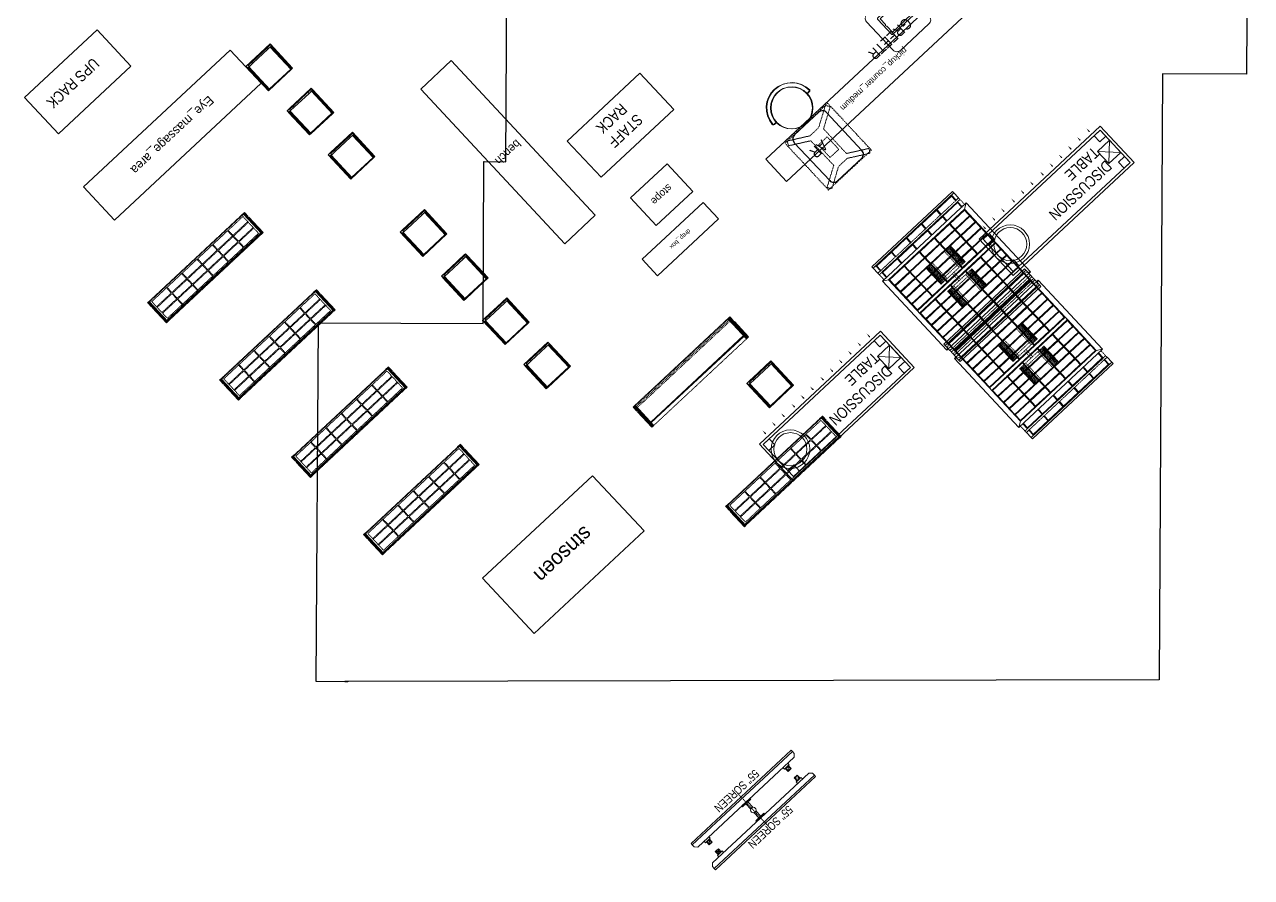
# Model space of a CAD drawing. Header units: metres. Extents: x 3599 to 15991, y -2456 to 14623.
# Drawn here: x 4229 to 15352, y -2456 to 5271 of the extents above; entities that cross this region are included whole.
import ezdxf
from ezdxf.enums import TextEntityAlignment as Align

# ---------------------------------------------------------------- set-up
doc = ezdxf.new("R2010")
doc.units = ezdxf.units.M
for name, pattern in [('a_p6_plan_L18$0$HIDDEN', [0.375, 0.25, -0.125]), ('ACAD_ISO03W100', [30, 12, -18]), ('DASHDOT2', [0.5, 0.25, -0.125, 0, -0.125]), ('DOT', [0.25, 0, -0.25]), ('HIDDEN2', [0.1875, 0.125, -0.0625])]:
    doc.linetypes.add(name, pattern=pattern)
for name, color, linetype in [('FixtureLabels', 2, 'Continuous'), ('Fixtures', 3, 'Continuous'), ('FloorPlan', 1, 'Continuous')]:
    doc.layers.add(name, color=color, linetype=linetype)
for name, color, linetype, lineweight in [('I-LK DIM', 252, 'Continuous', 5), ('I-LK EQPMT', 3, 'Continuous', 18), ('I-LK FF&E', 1, 'Continuous', 9), ('I-LK IT', 3, 'Continuous', 18), ('I-LK TEXT', 31, 'Continuous', 5), ('LN-ELEVATION-1', 81, 'Continuous', 13), ('LN-ELEVATION-2', 103, 'Continuous', 20), ('LN-ELEVATION-3', 125, 'a_p6_plan_L18$0$HIDDEN', 18), ('LN-ELEVATION-4', 145, 'Continuous', 13), ('LN-ELEVATION-5', 167, 'Continuous', 5), ('LN-HATCH', 251, 'Continuous', 0)]:
    doc.layers.add(name, color=color, linetype=linetype, lineweight=lineweight)
doc.styles.add('LK TXT', font='Arial Narrow.ttf')
pattern_1 = [(45, (7858054.0837, 3504049.203), (-4.4901280605, 4.4901280605), [])]

# ---------------------------------------------------------------- blocks, each defined once
blk = doc.blocks.new('UPS_RACK_1')
at = {"layer": 'I-LK FF&E'}
blk.add_lwpolyline([(900, 450), (0, 450), (0, 0), (900, 0)], close=True, dxfattribs=at)
at = {"layer": 'I-LK TEXT', "color": 0, "linetype": 'Continuous', "ltscale": 3, "insert": (-60, 254), "char_height": 100, "attachment_point": 1, "style": 'LK TXT'}
blk.add_mtext_dynamic_manual_height_columns('\\pxqc;UPS RACK', width=1099.49, gutter_width=1, heights=[0], dxfattribs=at)
blk = doc.blocks.new('greetr 450')
at = {"layer": 'LN-ELEVATION-1', "linetype": 'ByBlock', "lineweight": -2}
for p, q in [((481, 340), (461, 340)), ((481, 225), (461, 225)), ((481, 110), (461, 110))]:
    blk.add_line(p, q, dxfattribs=at)
at = {"layer": 'LN-ELEVATION-1'}
for points in [[(356, 98), (356, 352, 0.414214), (346, 362), (164, 362, 0.414214), (154, 352), (154, 98, 0.414214), (164, 88), (346, 88, 0.414214)], [(264, 343), (336, 343), (336, 108), (172, 108), (172, 343), (245, 343, 0.327538), (247, 344, -0.733799), (262, 344, 0.327538)]]:
    blk.add_lwpolyline(points, format="xyb", close=True, dxfattribs=at)
at = {"layer": 'LN-ELEVATION-1', "linetype": 'ByBlock', "lineweight": -2}
for points in [[(481, 346), (481, 333), (521, 340)], [(481, 232), (481, 218), (521, 225)], [(481, 117), (481, 104), (521, 110)]]:
    blk.add_solid(points, dxfattribs=at)
at = {"layer": 'LN-ELEVATION-2'}
blk.add_lwpolyline([(50, 0), (400, 0, 0.414214), (450, 50), (450, 400, 0.414214), (400, 450), (50, 450, 0.414214), (0, 400), (0, 50, 0.414214)], format="xyb", close=True, dxfattribs=at)
blk = doc.blocks.new('QMS_DESK_1')
at = {"layer": 'I-LK FF&E', "rotation": 270}
blk.add_blockref('GREETR 450', (0, 521), dxfattribs=at)
at = {"layer": 'I-LK TEXT', "color": 0, "linetype": 'Continuous', "ltscale": 3, "insert": (222, 431), "char_height": 100, "attachment_point": 1, "style": 'LK TXT'}
blk.add_mtext_dynamic_manual_height_columns('\\pxqc;GREETR', width=353.06, gutter_width=0.5, heights=[0], dxfattribs=at)
blk = doc.blocks.new('ar table')
at = {"layer": 'LN-ELEVATION-2', "linetype": 'DOT', "lineweight": 25, "transparency": 33554493}
blk.add_lwpolyline([(0, 13), (530, 13), (530, 593), (0, 593)], close=True, dxfattribs=at)
at = {"layer": 'LN-ELEVATION-2', "lineweight": 25}
blk.add_lwpolyline([(465, 68), (465, 538, 0.414214), (415, 588), (115, 588, 0.414214), (65, 538), (65, 68, 0.414214), (115, 18), (415, 18, 0.414214)], format="xyb", close=True, dxfattribs=at)
at = {"layer": 'LN-ELEVATION-4', "linetype": 'HIDDEN2', "ltscale": 0.25, "transparency": 33554664}
for points in [[(186, 449), (6, 554), (28, 593), (211, 487)], [(344, 449), (524, 554), (502, 593), (319, 487)], [(186, 144), (186, 449)], [(211, 487), (319, 487)], [(344, 449), (344, 144)], [(186, 144), (6, 39), (28, 0), (211, 107)], [(344, 144), (524, 39), (502, 0), (319, 107)], [(319, 107), (211, 107)]]:
    blk.add_lwpolyline(points, dxfattribs=at)
blk.add_lwpolyline([(211, 374), (319, 374), (319, 219), (211, 219)], close=True, dxfattribs=at)
blk = doc.blocks.new('clinic doctor stool')
at = {"layer": 'I-LK FF&E', "color": 1, "ltscale": 100}
blk.add_lwpolyline([(228, 38), (228, 9, -0.426474), (218, 0, -0.959166), (218, 456, -0.426474), (228, 446), (228, 418)], format="xyb", dxfattribs=at)
blk.add_circle((228, 228), 190, dxfattribs=at)
blk = doc.blocks.new('doctors stool')
at = {"ltscale": 100}
blk.add_lwpolyline([(228, 38), (228, 9, -0.426474), (218, 0, -0.959166), (218, 456, -0.426474), (228, 446), (228, 418)], format="xyb", dxfattribs=at)
blk.add_circle((228, 228), 190, dxfattribs=at)
blk = doc.blocks.new('AR_1')
at = {"layer": 'I-LK EQPMT'}
for name, p, rotation in [('AR TABLE', (530, 1014), 180), ('CLINIC DOCTOR STOOL', (498, 0), 90)]:
    blk.add_blockref(name, p, dxfattribs=dict(at, rotation=rotation))
at = {"layer": 'I-LK FF&E', "rotation": 90}
blk.add_blockref('DOCTORS STOOL', (493, 3), dxfattribs=at)
at = {"layer": 'I-LK TEXT', "color": 0, "linetype": 'Continuous', "ltscale": 3, "insert": (263, 720), "char_height": 100, "attachment_point": 1, "style": 'LK TXT'}
blk.add_mtext_dynamic_manual_height_columns('AR', width=237.44, gutter_width=12.5, heights=[0], dxfattribs=at)
blk = doc.blocks.new('STAFF_RACK_1')
at = {"layer": 'I-LK FF&E'}
blk.add_lwpolyline([(900, 468), (0, 468), (0, 18), (900, 18)], close=True, dxfattribs=at)
at = {"layer": 'I-LK TEXT', "color": 0, "linetype": 'Continuous', "ltscale": 3, "insert": (-98, 361), "char_height": 100, "attachment_point": 1, "style": 'LK TXT'}
blk.add_mtext_dynamic_manual_height_columns('\\pxqc;STAFF\\P RACK', width=1099.49, gutter_width=1, heights=[0], dxfattribs=at)
blk = doc.blocks.new('12mm vc plan')
at = {"layer": 'LN-HATCH', "ltscale": 0.5}
h = blk.add_hatch(dxfattribs=at)
h.set_pattern_fill('ANSI31', color=256, scale=2)
h.set_pattern_definition([(45, (3760859.753, 1795248.936), (-4.490128061, 4.490128061), [])])
h.paths.add_polyline_path([(-1200, 250), (-1200, 60), (-1194, 60), (-1194, 50), (-1200, 50), (-1200, 6), (-1182, 6), (-1182, 250)])
h = blk.add_hatch(dxfattribs=at)
h.set_pattern_fill('ANSI31', color=256, scale=2)
h.set_pattern_definition(pattern_1)
h.paths.add_polyline_path([(0, 250), (0, 60), (-6, 60), (-6, 50), (0, 50), (0, 6), (-18, 6), (-18, 250)])
h = blk.add_hatch(dxfattribs=at)
h.set_pattern_fill('ANSI31', color=256, scale=2)
h.set_pattern_definition([(45, (7858047.0837, 3504049.203), (-4.4901280605, 4.4901280605), [])])
h.paths.add_polyline_path([(-1165, 6), (-1165, 0), (-1200, 0), (-1200, 6)])
h = blk.add_hatch(dxfattribs=at)
h.set_pattern_fill('ANSI31', color=256, scale=2)
h.set_pattern_definition(pattern_1)
h.paths.add_polyline_path([(-28, 6), (-28, 0), (0, 0), (0, 6)])
at = {"layer": 'LN-ELEVATION-1', "ltscale": 0.5}
for points in [[(-1200, 250), (-1200, 60), (-1194, 60), (-1194, 50), (-1200, 50), (-1200, 6), (-1182, 6), (-1182, 250)], [(-18, 238), (-1182, 238), (-1182, 244), (-18, 244)], [(0, 250), (0, 60), (-6, 60), (-6, 50), (0, 50), (0, 6), (-18, 6), (-18, 250)], [(-1165, 6), (-1165, 0), (-1200, 0), (-1200, 6)], [(-35, 6), (-35, 0), (0, 0), (0, 6)]]:
    blk.add_lwpolyline(points, close=True, dxfattribs=at)
at = {"layer": 'LN-ELEVATION-3', "ltscale": 0.5}
for p, q in [((-1182, 250), (-18, 250)), ((-1165, 6), (-35, 6)), ((-35, 0), (-1165, 0))]:
    blk.add_line(p, q, dxfattribs=at)
for points in [[(-1165, 226), (-35, 226), (-35, 18), (-1165, 18)], [(-1165, 226), (-983, 226), (-983, 162), (-1165, 162)], [(-975, 226), (-794, 226), (-794, 162), (-975, 162)], [(-786, 226), (-604, 226), (-604, 162), (-786, 162)], [(-596, 226), (-414, 226), (-414, 162), (-596, 162)], [(-406, 226), (-225, 226), (-225, 162), (-406, 162)], [(-217, 226), (-35, 226), (-35, 162), (-217, 162)], [(-1165, 90), (-983, 90), (-983, 154), (-1165, 154)], [(-975, 154), (-794, 154), (-794, 90), (-975, 90)], [(-786, 154), (-604, 154), (-604, 90), (-786, 90)], [(-596, 154), (-414, 154), (-414, 90), (-596, 90)], [(-406, 154), (-225, 154), (-225, 90), (-406, 90)], [(-217, 154), (-35, 154), (-35, 90), (-217, 90)], [(-1165, 82), (-983, 82), (-983, 18), (-1165, 18)], [(-975, 82), (-794, 82), (-794, 18), (-975, 18)], [(-786, 82), (-604, 82), (-604, 18), (-786, 18)], [(-596, 82), (-414, 82), (-414, 18), (-596, 18)], [(-406, 82), (-225, 82), (-225, 18), (-406, 18)], [(-217, 82), (-35, 82), (-35, 18), (-217, 18)]]:
    blk.add_lwpolyline(points, close=True, dxfattribs=at)
blk = doc.blocks.new('VC_FIXTURE_LARGE_5')
at = {"layer": 'I-LK FF&E', "xscale": -1}
blk.add_blockref('12MM VC PLAN', (0, 0), dxfattribs=at)
blk = doc.blocks.new('VC_FIXTURE_LARGE_6')
at = {"layer": 'I-LK FF&E', "xscale": -1}
blk.add_blockref('12MM VC PLAN', (0, 0), dxfattribs=at)
blk = doc.blocks.new('VC_FIXTURE_LARGE_7')
at = {"layer": 'I-LK FF&E', "xscale": -1}
blk.add_blockref('12MM VC PLAN', (0, 0), dxfattribs=at)
blk = doc.blocks.new('VC_FIXTURE_LARGE_8')
at = {"layer": 'I-LK FF&E', "xscale": -1}
blk.add_blockref('12MM VC PLAN', (0, 0), dxfattribs=at)
blk = doc.blocks.new('mirror unit see thru')
at = {"layer": 'LN-HATCH', "ltscale": 0.5}
h = blk.add_hatch(dxfattribs=at)
h.set_pattern_fill('ANSI31', color=256, scale=2)
h.set_pattern_definition([(45, (4060070.797, 1708569.446), (-4.4901280605, 4.4901280605), [])])
h.paths.add_polyline_path([(-150, 0), (-132, 0), (-132, -279), (-150, -279)])
h.paths.add_polyline_path([(-132, -6), (132, -6), (132, 0), (-132, 0)])
h.paths.add_polyline_path([(150, 0), (132, 0), (132, -279), (150, -279)])
at = {"layer": 'Defpoints'}
blk.add_lwpolyline([(150, -300), (-150, -300), (-150, 0), (150, 0)], close=True, dxfattribs=at)
at = {"layer": 'LN-ELEVATION-1'}
for points in [[(-150, 0), (-132, 0), (-132, -279), (-150, -279)], [(-132, -6), (132, -6), (132, 0), (-132, 0)], [(150, 0), (132, 0), (132, -279), (150, -279)], [(-103, -293), (-103, -279), (-148, -279), (-148, -300), (-139, -300), (-139, -298.5), (-146.5, -298.5), (-146.5, -293)], [(80, -293), (80, -279), (125, -279), (125, -300), (116, -300), (116, -298.5), (123.5, -298.5), (123.5, -293)], [(142, -300), (142, -298.5), (146.5, -298.5), (146.5, -280.5), (125, -280.5), (125, -279), (148, -279), (148, -300)]]:
    blk.add_lwpolyline(points, close=True, dxfattribs=at)
at = {"layer": 'LN-ELEVATION-2', "color": 4, "lineweight": 0}
blk.add_lwpolyline([(-146.5, -293), (123.5, -293), (123.5, -298.5), (-146.5, -298.5)], close=True, dxfattribs=at)
at = {"layer": 'LN-ELEVATION-2'}
blk.add_lwpolyline([(-103, -293), (80, -293), (80, -279), (-103, -279)], close=True, dxfattribs=at)
at = {"layer": 'LN-ELEVATION-4', "ltscale": 0.5}
blk.add_line((116, -300), (-139, -300), dxfattribs=at)
blk = doc.blocks.new('MIRROR_9')
at = {"layer": 'I-LK FF&E'}
blk.add_blockref('MIRROR UNIT SEE THRU', (150, 300), dxfattribs=at)
blk = doc.blocks.new('MIRROR_10')
at = {"layer": 'I-LK FF&E'}
blk.add_blockref('MIRROR UNIT SEE THRU', (150, 300), dxfattribs=at)
blk = doc.blocks.new('MIRROR_11')
at = {"layer": 'I-LK FF&E'}
blk.add_blockref('MIRROR UNIT SEE THRU', (150, 300), dxfattribs=at)
blk = doc.blocks.new('MIRROR_12')
at = {"layer": 'I-LK FF&E'}
blk.add_blockref('MIRROR UNIT SEE THRU', (150, 300), dxfattribs=at)
blk = doc.blocks.new('MIRROR_13')
at = {"layer": 'I-LK FF&E'}
blk.add_blockref('MIRROR UNIT SEE THRU', (150, 300), dxfattribs=at)
blk = doc.blocks.new('MIRROR_14')
at = {"layer": 'I-LK FF&E'}
blk.add_blockref('MIRROR UNIT SEE THRU', (150, 300), dxfattribs=at)
blk = doc.blocks.new('MIRROR_15')
at = {"layer": 'I-LK FF&E'}
blk.add_blockref('MIRROR UNIT SEE THRU', (150, 300), dxfattribs=at)
blk = doc.blocks.new('d-table-1500')
at = {"layer": 'LN-ELEVATION-1', "linetype": 'ByBlock', "lineweight": -2}
for p, q in [((-1395, -480), (-1395, -479)), ((-1280, -480), (-1280, -479)), ((-1165, -480), (-1165, -479)), ((-1050, -480), (-1050, -479)), ((-936, -480), (-936, -479)), ((-821, -480), (-821, -479)), ((-693, -480), (-693, -479)), ((-578, -480), (-578, -479)), ((-463, -480), (-463, -479)), ((-335, -480), (-335, -479)), ((-221, -480), (-221, -479)), ((-106, -480), (-106, -479))]:
    blk.add_line(p, q, dxfattribs=at)
for points in [[(0, 0), (-1500, 0), (-1500, -450), (0, -450)], [(-25, -25), (-1475, -25), (-1475, -425), (-25, -425)]]:
    blk.add_lwpolyline(points, close=True, dxfattribs=at)
for radius in [175, 150]:
    blk.add_circle((-175, -225), radius, dxfattribs=at)
for points in [[(-1388, -480), (-1401, -480), (-1395, -520)], [(-1273, -480), (-1286, -480), (-1280, -520)], [(-1158, -480), (-1172, -480), (-1165, -520)], [(-1044, -480), (-1057, -480), (-1050, -520)], [(-929, -480), (-942, -480), (-936, -520)], [(-814, -480), (-828, -480), (-821, -520)], [(-686, -480), (-700, -480), (-693, -520)], [(-571, -480), (-585, -480), (-578, -520)], [(-457, -480), (-470, -480), (-463, -520)], [(-329, -480), (-342, -480), (-335, -520)], [(-214, -480), (-227, -480), (-221, -520)], [(-99, -480), (-113, -480), (-106, -520)]]:
    blk.add_solid(points, dxfattribs=at)
at = {"layer": 'LN-ELEVATION-5', "linetype": 'ByBlock', "lineweight": -2}
for p, q in [((-1325, -300), (-1475, -150)), ((-1475, -300), (-1325, -150))]:
    blk.add_line(p, q, dxfattribs=at)
for points in [[(-1400, -25), (-1475, -25), (-1475, -100), (-1400, -100)], [(-100, -25), (-25, -25), (-25, -100), (-100, -100)], [(-1325, -300), (-1475, -300), (-1475, -150), (-1325, -150)], [(-1400, -425), (-1475, -425), (-1475, -350), (-1400, -350)], [(-100, -425), (-25, -425), (-25, -350), (-100, -350)]]:
    blk.add_lwpolyline(points, close=True, dxfattribs=at)
blk = doc.blocks.new('DISCUSSION_TABLE_LARGE_1')
at = {"layer": 'I-LK FF&E'}
blk.add_blockref('D-TABLE-1500', (1500, 520), dxfattribs=at)
at = {"layer": 'I-LK TEXT', "color": 0, "linetype": 'Continuous', "ltscale": 3, "insert": (563, 290), "char_height": 100, "width": 783.96, "attachment_point": 5, "style": 'LK TXT'}
blk.add_mtext('\\pxql;DISCUSSION TABLE', dxfattribs=at)
blk = doc.blocks.new('euro mirror')
at = {"layer": 'LN-ELEVATION-4', "linetype": 'ACAD_ISO03W100', "ltscale": 0.1}
blk.add_lwpolyline([(0, 47), (0, -41), (-20, -41), (-20, 47)], close=True, dxfattribs=at)
at = {"layer": 'LN-ELEVATION-5', "linetype": 'ACAD_ISO03W100', "ltscale": 0.1}
for p, q in [((-160, 247), (-160, 47)), ((-160, 247), (-160, 47)), ((-159, 247), (-159, 47)), ((-159, 247), (-159, 47)), ((-158, 247), (-158, 47)), ((-158, 247), (-158, 47)), ((-157, 247), (-157, 47)), ((-156, 247), (-156, 47)), ((-154, 247), (-154, 47)), ((-151, 247), (-151, 47)), ((-146, 247), (-146, 47)), ((-141, 247), (-141, 47)), ((-135, 247), (-135, 47)), ((-128, 247), (-128, 47)), ((-120, 247), (-120, 47)), ((-111, 247), (-111, 47)), ((-102, 247), (-102, 47)), ((-85, 247), (-85, 47)), ((65, 247), (65, 47)), ((82, 247), (82, 47)), ((91, 247), (91, 47)), ((100, 247), (100, 47)), ((108, 247), (108, 47)), ((115, 247), (115, 47)), ((121, 247), (121, 47)), ((126, 247), (126, 47)), ((131, 247), (131, 47)), ((134, 247), (134, 47)), ((136, 247), (136, 47)), ((137, 247), (137, 47)), ((138, 247), (138, 47)), ((138, 247), (138, 47)), ((139, 247), (139, 47)), ((139, 247), (139, 47)), ((140, 247), (140, 47)), ((140, 247), (140, 47)), ((-160, -41), (-160, -241)), ((-160, -41), (-160, -241)), ((-159, -41), (-159, -241)), ((-159, -41), (-159, -241)), ((-158, -41), (-158, -241)), ((-158, -41), (-158, -241)), ((-157, -41), (-157, -241)), ((-156, -41), (-156, -241)), ((-154, -41), (-154, -241)), ((-151, -41), (-151, -241)), ((-146, -41), (-146, -241)), ((-141, -41), (-141, -241)), ((-135, -41), (-135, -241)), ((-128, -41), (-128, -241)), ((-120, -41), (-120, -241)), ((-111, -41), (-111, -241)), ((-102, -41), (-102, -241)), ((-85, -41), (-85, -241)), ((65, -41), (65, -241)), ((82, -41), (82, -241)), ((91, -41), (91, -241)), ((100, -41), (100, -241)), ((108, -41), (108, -241)), ((115, -41), (115, -241)), ((121, -41), (121, -241)), ((126, -41), (126, -241)), ((131, -41), (131, -241)), ((134, -41), (134, -241)), ((136, -41), (136, -241)), ((137, -41), (137, -241)), ((138, -41), (138, -241)), ((138, -41), (138, -241)), ((139, -41), (139, -241)), ((139, -41), (139, -241)), ((140, -41), (140, -241)), ((140, -41), (140, -241))]:
    blk.add_line(p, q, dxfattribs=at)
for points in [[(140, 73), (140, 247), (-160, 247), (-160, 73)], [(140, -67), (140, -241), (-160, -241), (-160, -67)]]:
    blk.add_lwpolyline(points, dxfattribs=at)
for points in [[(140, 73), (140, 47), (-160, 47), (-160, 73)], [(140, -41), (140, -67), (-160, -67), (-160, -41)]]:
    blk.add_lwpolyline(points, close=True, dxfattribs=at)
blk = doc.blocks.new('eurocenter 1040')
at = {"layer": 'LN-ELEVATION-1'}
for points in [[(-470, -327), (470, -327), (470, 468), (-470, 468)], [(-470, 85), (470, 85), (470, 468), (-470, 468)], [(-283, 85), (-277, 85), (-277, 468), (-283, 468)], [(-96, 85), (-90, 85), (-90, 468), (-96, 468)], [(90, 85), (96, 85), (96, 468), (90, 468)], [(277, 85), (283, 85), (283, 468), (277, 468)], [(-470, 387), (-283, 387), (-283, 393), (-470, 393)], [(-277, 387), (-96, 387), (-96, 393), (-277, 393)], [(-90, 387), (90, 387), (90, 393), (-90, 393)], [(96, 387), (277, 387), (277, 393), (96, 393)], [(283, 387), (470, 387), (470, 393), (283, 393)], [(-470, 311), (-283, 311), (-283, 317), (-470, 317)], [(-470, 236), (-283, 236), (-283, 242), (-470, 242)], [(-277, 311), (-96, 311), (-96, 317), (-277, 317)], [(-277, 236), (-96, 236), (-96, 242), (-277, 242)], [(-90, 311), (90, 311), (90, 317), (-90, 317)], [(-90, 236), (90, 236), (90, 242), (-90, 242)], [(96, 311), (277, 311), (277, 317), (96, 317)], [(96, 236), (277, 236), (277, 242), (96, 242)], [(283, 311), (470, 311), (470, 317), (283, 317)], [(283, 236), (470, 236), (470, 242), (283, 242)], [(-470, 160), (-283, 160), (-283, 166), (-470, 166)], [(-277, 160), (-96, 160), (-96, 166), (-277, 166)], [(-90, 160), (90, 160), (90, 166), (-90, 166)], [(96, 160), (277, 160), (277, 166), (96, 166)], [(283, 160), (470, 160), (470, 166), (283, 166)], [(-470, 85), (470, 85), (470, 55), (-470, 55)], [(-470, 55), (470, 55), (470, -327), (-470, -327)], [(-283, 55), (-277, 55), (-277, -327), (-283, -327)], [(-96, 55), (-90, 55), (-90, -327), (-96, -327)], [(90, 55), (96, 55), (96, -327), (90, -327)], [(277, 55), (283, 55), (283, -327), (277, -327)], [(-470, -20), (-283, -20), (-283, -26), (-470, -26)], [(-470, -96), (-283, -96), (-283, -102), (-470, -102)], [(-277, -20), (-96, -20), (-96, -26), (-277, -26)], [(-277, -96), (-96, -96), (-96, -102), (-277, -102)], [(-90, -20), (90, -20), (90, -26), (-90, -26)], [(-90, -96), (90, -96), (90, -102), (-90, -102)], [(96, -20), (277, -20), (277, -26), (96, -26)], [(96, -96), (277, -96), (277, -102), (96, -102)], [(283, -20), (470, -20), (470, -26), (283, -26)], [(283, -96), (470, -96), (470, -102), (283, -102)], [(-470, -171), (-283, -171), (-283, -177), (-470, -177)], [(-277, -171), (-96, -171), (-96, -177), (-277, -177)], [(-90, -171), (90, -171), (90, -177), (-90, -177)], [(96, -171), (277, -171), (277, -177), (96, -177)], [(283, -171), (470, -171), (470, -177), (283, -177)], [(-470, -246), (-283, -246), (-283, -252), (-470, -252)], [(-277, -246), (-96, -246), (-96, -252), (-277, -252)], [(-90, -246), (90, -246), (90, -252), (-90, -252)], [(96, -246), (277, -246), (277, -252), (96, -252)], [(283, -246), (470, -246), (470, -252), (283, -252)]]:
    blk.add_lwpolyline(points, close=True, dxfattribs=at)
for points in [[(-283, 462), (-464, 462), (-464, 317)], [(-96, 462), (-277, 462)], [(90, 462), (-90, 462)], [(277, 462), (96, 462)], [(464, 317), (464, 462), (283, 462)], [(-464, 311), (-464, 242)], [(-464, 236), (-464, 166)], [(464, 242), (464, 311)], [(464, 166), (464, 236)], [(-464, 160), (-464, 91), (-283, 91)], [(283, 91), (464, 91), (464, 160)], [(-464, -20), (-464, 49), (-283, 49)], [(-277, 91), (-96, 91)], [(-277, 49), (-96, 49)], [(-90, 91), (90, 91)], [(-90, 49), (90, 49)], [(96, 91), (277, 91)], [(96, 49), (277, 49)], [(283, 49), (464, 49), (464, -20)], [(-464, -96), (-464, -26)], [(-464, -171), (-464, -102)], [(464, -26), (464, -96)], [(464, -102), (464, -171)], [(-283, -321), (-464, -321), (-464, -177)], [(464, -177), (464, -321), (283, -321)], [(-96, -321), (-277, -321)], [(90, -321), (-90, -321)], [(277, -321), (96, -321)]]:
    blk.add_lwpolyline(points, dxfattribs=at)
at = {"layer": 'LN-ELEVATION-2'}
blk.add_lwpolyline([(-520, -357), (520, -357), (520, 498), (-520, 498)], close=True, dxfattribs=at)
for points in [[(-470, 468), (-520, 498)], [(470, 468), (520, 498)], [(-470, -327), (-520, -357)], [(470, -327), (520, -357)]]:
    blk.add_lwpolyline(points, dxfattribs=at)
at = {"layer": 'LN-ELEVATION-3'}
for points in [[(-500, 560), (500, 560), (500, 578), (-500, 578)], [(-500, 498), (-470, 498), (-470, 560), (-500, 560)], [(470, 498), (500, 498), (500, 560), (470, 560)], [(-500, -357), (-470, -357), (-470, -419), (-500, -419)], [(-500, -419), (500, -419), (500, -437), (-500, -437)], [(470, -357), (500, -357), (500, -419), (470, -419)]]:
    blk.add_lwpolyline(points, close=True, dxfattribs=at)
at = {"layer": 'LN-ELEVATION-4'}
for points in [[(-500, 640), (500, 640), (500, 658), (-500, 658)], [(-500, 578), (-470, 578), (-470, 640), (-500, 640)], [(-470, 498), (-464, 498), (-464, 560), (-470, 560)], [(-464, 554), (-283, 554), (-283, 560), (-464, 560)], [(-283, 498), (-277, 498), (-277, 560), (-283, 560)], [(-277, 554), (-96, 554), (-96, 560), (-277, 560)], [(-96, 498), (-90, 498), (-90, 560), (-96, 560)], [(-90, 554), (90, 554), (90, 560), (-90, 560)], [(90, 498), (96, 498), (96, 560), (90, 560)], [(96, 554), (277, 554), (277, 560), (96, 560)], [(277, 498), (283, 498), (283, 560), (277, 560)], [(283, 554), (464, 554), (464, 560), (283, 560)], [(464, 498), (470, 498), (470, 560), (464, 560)], [(470, 578), (500, 578), (500, 640), (470, 640)], [(-500, -437), (-470, -437), (-470, -499), (-500, -499)], [(-470, -357), (-464, -357), (-464, -419), (-470, -419)], [(-464, -413), (-283, -413), (-283, -419), (-464, -419)], [(-283, -357), (-277, -357), (-277, -419), (-283, -419)], [(-277, -413), (-96, -413), (-96, -419), (-277, -419)], [(-96, -357), (-90, -357), (-90, -419), (-96, -419)], [(-90, -413), (90, -413), (90, -419), (-90, -419)], [(90, -357), (96, -357), (96, -419), (90, -419)], [(96, -413), (277, -413), (277, -419), (96, -419)], [(277, -357), (283, -357), (283, -419), (277, -419)], [(283, -413), (464, -413), (464, -419), (283, -419)], [(464, -357), (470, -357), (470, -419), (464, -419)], [(470, -437), (500, -437), (500, -499), (470, -499)], [(-500, -499), (500, -499), (500, -517), (-500, -517)]]:
    blk.add_lwpolyline(points, close=True, dxfattribs=at)
at = {"layer": 'LN-ELEVATION-5'}
for points in [[(-470, 578), (-464, 578), (-464, 640), (-470, 640)], [(-464, 634), (-283, 634), (-283, 640), (-464, 640)], [(-283, 578), (-277, 578), (-277, 640), (-283, 640)], [(-277, 634), (-96, 634), (-96, 640), (-277, 640)], [(-96, 578), (-90, 578), (-90, 640), (-96, 640)], [(-90, 634), (90, 634), (90, 640), (-90, 640)], [(90, 578), (96, 578), (96, 640), (90, 640)], [(96, 634), (277, 634), (277, 640), (96, 640)], [(277, 578), (283, 578), (283, 640), (277, 640)], [(283, 634), (464, 634), (464, 640), (283, 640)], [(464, 578), (470, 578), (470, 640), (464, 640)], [(-470, -437), (-464, -437), (-464, -499), (-470, -499)], [(-283, -437), (-277, -437), (-277, -499), (-283, -499)], [(-96, -437), (-90, -437), (-90, -499), (-96, -499)], [(90, -437), (96, -437), (96, -499), (90, -499)], [(277, -437), (283, -437), (283, -499), (277, -499)], [(464, -437), (470, -437), (470, -499), (464, -499)], [(-464, -493), (-283, -493), (-283, -499), (-464, -499)], [(-277, -493), (-96, -493), (-96, -499), (-277, -499)], [(-90, -493), (90, -493), (90, -499), (-90, -499)], [(96, -493), (277, -493), (277, -499), (96, -499)], [(283, -493), (464, -493), (464, -499), (283, -499)]]:
    blk.add_lwpolyline(points, close=True, dxfattribs=at)
at = {"layer": 'I-LK DIM'}
blk.add_blockref('EURO MIRROR', (10, 67), dxfattribs=at)
blk = doc.blocks.new('EURO_CENTRE_1')
at = {"layer": 'I-LK FF&E'}
blk.add_blockref('EUROCENTER 1040', (520, 517), dxfattribs=at)
blk = doc.blocks.new('EURO_CENTRE_2')
at = {"layer": 'I-LK FF&E'}
blk.add_blockref('EUROCENTER 1040', (520, 517), dxfattribs=at)
blk = doc.blocks.new('DISCUSSION_TABLE_LARGE_2')
at = {"layer": 'I-LK FF&E'}
blk.add_blockref('D-TABLE-1500', (1500, 520), dxfattribs=at)
at = {"layer": 'I-LK TEXT', "color": 0, "linetype": 'Continuous', "ltscale": 3, "insert": (563, 290), "char_height": 100, "width": 783.96, "attachment_point": 5, "style": 'LK TXT'}
blk.add_mtext('\\pxql;DISCUSSION TABLE', dxfattribs=at)
blk = doc.blocks.new('jj 1200')
at = {"layer": 'LN-HATCH', "ltscale": 0.5}
h = blk.add_hatch(dxfattribs=at)
h.set_pattern_fill('ANSI31', color=256, scale=2)
h.set_pattern_definition([(45, (4097187.331, 1708800.267), (-4.4901280605, 4.4901280605), [])])
h.paths.add_polyline_path([(792, 220), (792, 30), (786, 30), (786, 20), (792, 20), (792, -24), (767, -24), (767, 220)])
h.paths.add_polyline_path([(-383, 180), (767, 180), (767, 186), (-383, 186)])
h.paths.add_polyline_path([(757, -24), (757, -30), (792, -30), (792, -24)])
h.paths.add_polyline_path([(-408, 220), (-408, 30), (-402, 30), (-402, 20), (-408, 20), (-408, -24), (-383, -24), (-383, 220)])
h.paths.add_polyline_path([(-373, -24), (-373, -30), (-408, -30), (-408, -24)])
at = {"layer": 'LN-ELEVATION-1', "ltscale": 0.5}
for points in [[(-408, 220), (-408, 30), (-402, 30), (-402, 20), (-408, 20), (-408, -24), (-383, -24), (-383, 220)], [(-383, 180), (767, 180), (767, 186), (-383, 186)], [(792, 220), (792, 30), (786, 30), (786, 20), (792, 20), (792, -24), (767, -24), (767, 220)], [(-373, -24), (-373, -30), (-408, -30), (-408, -24)], [(757, -24), (757, -30), (792, -30), (792, -24)]]:
    blk.add_lwpolyline(points, close=True, dxfattribs=at)
at = {"layer": 'LN-ELEVATION-3', "ltscale": 0.5}
for p, q in [((767, 220), (-383, 220)), ((757, -24), (-373, -24)), ((-373, -30), (757, -30))]:
    blk.add_line(p, q, dxfattribs=at)
at = {"layer": 'LN-ELEVATION-4', "linetype": 'ACAD_ISO03W100', "ltscale": 0.05}
blk.add_lwpolyline([(767, 0), (-383, 0), (-383, -12), (767, -12)], close=True, dxfattribs=at)
blk = doc.blocks.new('JJ_FIXTURE_LARGE_2')
at = {"layer": 'I-LK FF&E', "xscale": -1}
blk.add_blockref('JJ 1200', (792, 30), dxfattribs=at)
blk = doc.blocks.new('MIRROR_16')
at = {"layer": 'I-LK FF&E'}
blk.add_blockref('MIRROR UNIT SEE THRU', (150, 300), dxfattribs=at)
blk = doc.blocks.new('VC_FIXTURE_LARGE_9')
at = {"layer": 'I-LK FF&E', "xscale": -1}
blk.add_blockref('12MM VC PLAN', (0, 0), dxfattribs=at)
blk = doc.blocks.new('it 55inch tv')
at = {"layer": 'I-LK EQPMT', "ltscale": 12}
for p, q in [((2111559, 1135690), (2111583, 1135690)), ((2111583, 1135690), (2111608, 1135666)), ((2111608, 1134474), (2111608, 1135666)), ((2111608, 1135588), (2111627, 1135588)), ((2111627, 1135529), (2111608, 1135529)), ((2111627, 1135588), (2111627, 1135529)), ((2111627, 1134611), (2111608, 1134611)), ((2111608, 1134552), (2111627, 1134552)), ((2111627, 1134611), (2111627, 1134552)), ((2111559, 1134449), (2111583, 1134449)), ((2111583, 1134449), (2111608, 1134474))]:
    blk.add_line(p, q, dxfattribs=at)
at = {"layer": 'I-LK EQPMT'}
for p, q in [((2111662, 1135543), (2111631, 1135574)), ((2111662, 1135574), (2111631, 1135543)), ((2111662, 1134597), (2111631, 1134566))]:
    blk.add_line(p, q, dxfattribs=at)
at = {"layer": 'I-LK EQPMT', "ltscale": 12}
blk.add_lwpolyline([(2111543, 1135690), (2111559, 1135690), (2111559, 1134449), (2111543, 1134449)], close=True, dxfattribs=at)
at = {"layer": 'I-LK EQPMT'}
for points in [[(2111627, 1135578), (2111627, 1135540), (2111665, 1135540), (2111665, 1135578)], [(2111631, 1135574), (2111631, 1135543), (2111662, 1135543), (2111662, 1135574)], [(2111627, 1134563), (2111627, 1134601), (2111665, 1134601), (2111665, 1134563)], [(2111631, 1134566), (2111631, 1134597), (2111662, 1134597), (2111662, 1134566)]]:
    blk.add_lwpolyline(points, close=True, dxfattribs=at)
blk = doc.blocks.new('SCREEN_55_1')
at = {"layer": 'I-LK IT', "color": 1, "linetype": 'DASHDOT2', "ltscale": 3}
blk.add_line((621, 23), (621, 512), dxfattribs=at)
at = {"layer": 'I-LK IT'}
for points in [[(671, 365), (571, 365), (571, 355), (671, 355)], [(671, 170), (571, 170), (571, 180), (671, 180)]]:
    blk.add_lwpolyline(points, close=True, dxfattribs=at)
for points in [[(633, 289), (633, 355), (608, 355), (608, 289, -0.267949), (633, 289, 1)], [(633, 246), (633, 180), (608, 180), (608, 246, 0.267949), (633, 246, -1)]]:
    blk.add_lwpolyline(points, format="xyb", dxfattribs=at)
at = {"layer": 'I-LK IT', "color": 1}
blk.add_circle((621, 268), 25, dxfattribs=at)
at = {"layer": 'I-LK IT', "rotation": 270}
blk.add_blockref('IT 55INCH TV', (-1134449, 2111973), dxfattribs=at)
at = {"layer": 'I-LK IT', "xscale": -1, "rotation": 270}
blk.add_blockref('IT 55INCH TV', (-1134449, -2111438), dxfattribs=at)
at = {"layer": 'I-LK TEXT', "color": 0, "linetype": 'Continuous', "ltscale": 3, "char_height": 75, "width": 783.96, "attachment_point": 5, "style": 'LK TXT'}
for insert in [(612, 486), (612, 39)]:
    blk.add_mtext('\\pxqc,t3;55" SCREEN', dxfattribs=dict(at, insert=insert))

msp = doc.modelspace()

# ---------------------------------------------------------------- linework, layer by layer
at = {"layer": 'Fixtures'}
for points in [[(12721, 5702), (10949, 4050), (11136, 3850), (12907, 5502)], [(6094, 5039), (4765, 3800), (5045, 3500), (6374, 4739)], [(8097, 4944), (7821, 4685), (9126, 3285), (9403, 3543)], [(10054, 4010), (9722, 3700), (9955, 3450), (10288, 3760)], [(10381, 3660), (9827, 3144), (9967, 2994), (10521, 3510)], [(9379, 1183), (8382, 254), (8849, -246), (9845, 683)]]:
    msp.add_lwpolyline(points, close=True, dxfattribs=at)
at = {"layer": 'FloorPlan'}
msp.add_lwpolyline([(15352, 12425), (15308, 4822), (15308, 4822), (15308, 4822), (15308, 4822), (15308, 4822), (15308, 4822), (15308, 4822), (15308, 4822), (15308, 4821), (15307, 4821), (15307, 4821), (15307, 4821), (15307, 4821), (15307, 4821), (15307, 4821), (15307, 4821), (15307, 4821), (15307, 4821), (15307, 4821), (15307, 4821), (15307, 4821), (14546, 4826), (14515, -666), (14515, -666), (14515, -666), (14515, -666), (14515, -666), (14515, -667), (14515, -667), (14514, -667), (14514, -667), (14514, -667), (14514, -667), (14514, -667), (14514, -667), (14514, -667), (14514, -667), (14514, -667), (14514, -667), (14514, -667), (14514, -667), (14514, -667), (7132, -682), (7158, -682), (7158, -682), (7158, -682), (7158, -682), (7158, -682), (7159, -682), (7159, -682), (7159, -682), (7159, -682), (7159, -682), (7159, -682), (7159, -682), (7159, -683), (7159, -683), (7159, -683), (7159, -683), (7159, -683), (7159, -683), (7159, -683), (7159, -683), (7159, -683), (7159, -683), (7159, -683), (7159, -684), (7159, -684), (7159, -684), (7159, -684), (7159, -684), (7158, -684), (7158, -684), (7158, -684), (7158, -684), (7158, -684), (6875, -682), (6875, -682), (6875, -682), (6875, -682), (6875, -682), (6875, -682), (6875, -682), (6875, -682), (6875, -682), (6875, -682), (6875, -682), (6875, -682), (6875, -682), (6875, -682), (6875, -682), (6875, -682), (6875, -682), (6875, -682), (6875, -682), (6875, -682), (6875, -682), (6874, -682), (6874, -682), (6874, -682), (6874, -682), (6874, -682), (6874, -682), (6874, -682), (6874, -682), (6874, -682), (6874, -682), (6874, -682), (6874, -682), (6874, -682), (6874, -682), (6874, -682), (6874, -682), (6874, -682), (6874, -682), (6874, -682), (6874, -682), (6874, -682), (6874, -682), (6874, -682), (6874, -682), (6874, -682), (6874, -682), (6874, -682), (6874, -682), (6874, -682), (6874, -682), (6874, -682), (6874, -682), (6874, -682), (6874, -682), (6874, -682), (6874, -682), (6874, -682), (6874, -681), (6874, -681), (6874, -681), (6874, -681), (6874, -681), (6874, -681), (6874, -681), (6874, -681), (6874, -681), (6874, -681), (6874, -681), (6874, -681), (6893, 2569), (6893, 2569), (6893, 2569), (6893, 2569), (6893, 2570), (6893, 2570), (6893, 2570), (6893, 2570), (6893, 2570), (6893, 2570), (6893, 2570), (6893, 2570), (6893, 2570), (6893, 2570), (6894, 2570), (6894, 2570), (6894, 2570), (6894, 2570), (8386, 2562), (8394, 4028), (8394, 4028), (8394, 4028), (8394, 4029), (8394, 4029), (8395, 4029), (8395, 4029), (8395, 4029), (8395, 4029), (8395, 4029), (8395, 4029), (8395, 4029), (8395, 4029), (8395, 4029), (8395, 4029), (8395, 4029), (8395, 4029), (8395, 4029), (8592, 4028), (8629, 10411)], dxfattribs=at)

# ---------------------------------------------------------------- block references
at = {"rotation": -137}
for name, p in [('QMS_DESK_1', (12109, 5692)), ('UPS_RACK_1', (4887, 5223)), ('MIRROR_9', (6455, 5095)), ('STAFF_RACK_1', (9795, 4843)), ('AR_1', (11223, 4866)), ('MIRROR_10', (6828, 4695)), ('DISCUSSION_TABLE_LARGE_1', (13933, 4401)), ('MIRROR_11', (7201, 4295)), ('EURO_CENTRE_1', (12657, 3772)), ('VC_FIXTURE_LARGE_5', (6222, 3569)), ('MIRROR_12', (7854, 3595)), ('MIRROR_13', (8227, 3195)), ('EURO_CENTRE_2', (13310, 3072)), ('VC_FIXTURE_LARGE_6', (6875, 2869)), ('MIRROR_14', (8600, 2795)), ('JJ_FIXTURE_LARGE_2', (10623, 2624)), ('DISCUSSION_TABLE_LARGE_2', (11940, 2543)), ('MIRROR_15', (8974, 2395)), ('VC_FIXTURE_LARGE_7', (7528, 2169)), ('MIRROR_16', (10996, 2224)), ('VC_FIXTURE_LARGE_9', (11462, 1723)), ('VC_FIXTURE_LARGE_8', (8181, 1468)), ('SCREEN_55_1', (11107, -1226))]:
    msp.add_blockref(name, p, dxfattribs=at)

# ---------------------------------------------------------------- texts
at = {"layer": 'FixtureLabels'}
for s, height, p in [('pickup_counter_medium', 54.71, (11928, 4776)), ('Eye_massage_area', 82.06, (5569, 4269)), ('bench', 75.7, (8612, 4114)), ('stope', 68.4, (10005, 3730)), ('drep_box', 41, (10174, 3327)), ('stnsoen', 136.8, (9114, 468))]:
    msp.add_text(s, height=height, rotation=-137, dxfattribs=at).set_placement(p, align=Align.MIDDLE_CENTER)

doc.saveas('drawing.dxf')
